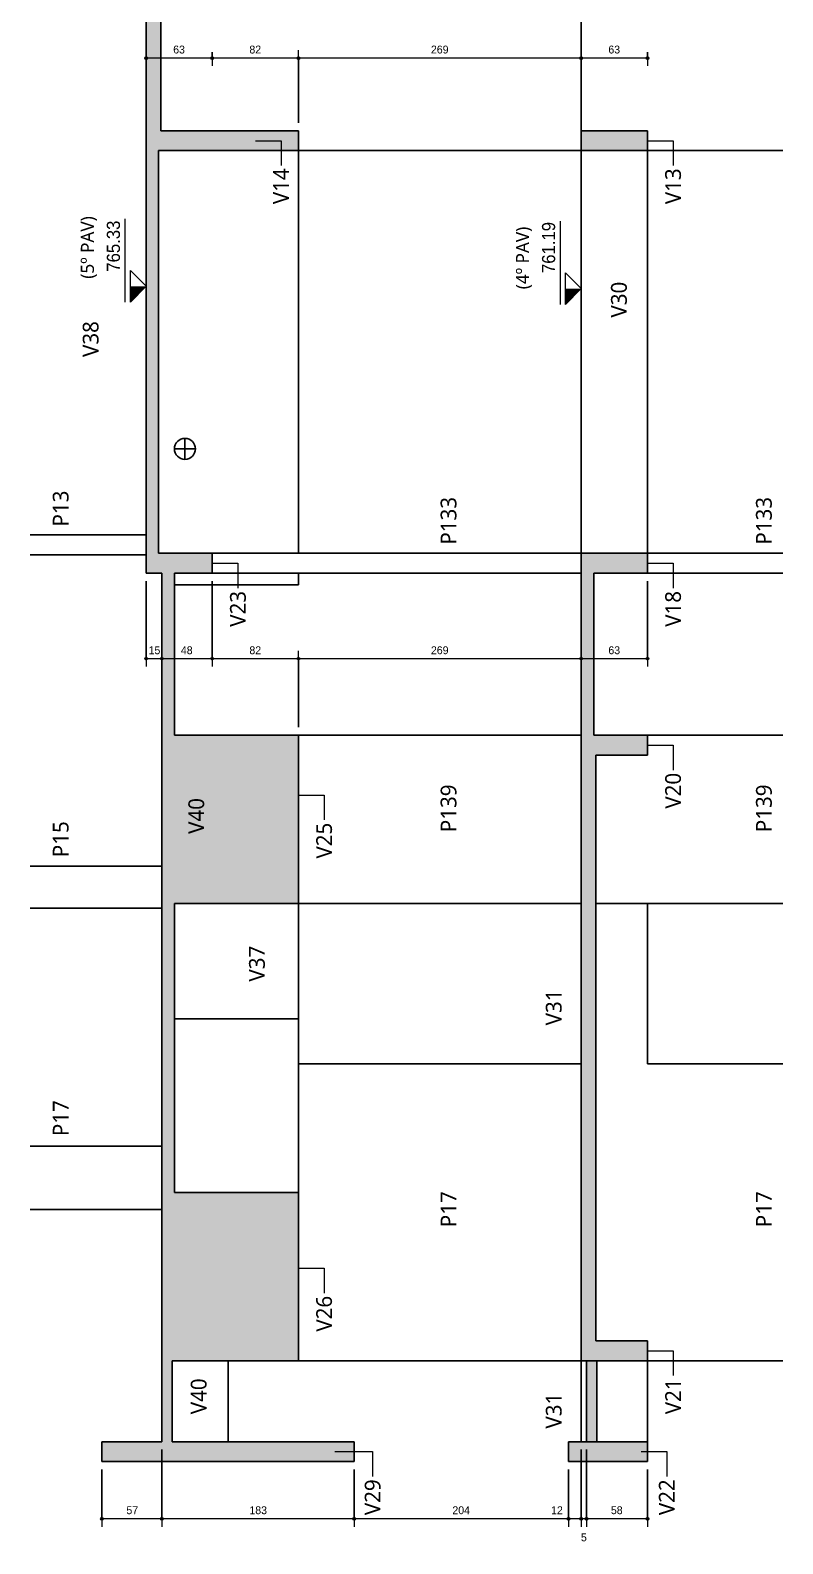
# Model space of a CAD drawing. Header units: centimetres. Extents: x -2136 to 34701, y -1430 to 84208.
# Drawn here: x 17331 to 18047, y 74839 to 76278 of the extents above; entities that cross this region are included whole.
import ezdxf

# ---------------------------------------------------------------- set-up
doc = ezdxf.new("R2010")
doc.units = ezdxf.units.CM
for name, color, linetype, lineweight in [('A-ANNO-DIMS', 7, 'Continuous', 9), ('A-ANNO-DIMS-50', 7, 'Continuous', 9), ('A-FLOR', 7, 'Continuous', 18), ('A-GENM', 7, 'Continuous', 18), ('G-ANNO-DIMS', 7, 'Continuous', 9), ('G-ANNO-TEXT', 7, 'Continuous', 9), ('S-BEAM', 7, 'Continuous', 18), ('S-BEAM-IDEN', 7, 'Continuous', 9), ('S-COLS', 7, 'Continuous', 18), ('S-COLS-IDEN', 7, 'Continuous', 9), ('S-FNDN', 7, 'Continuous', 25)]:
    doc.layers.add(name, color=color, linetype=linetype, lineweight=lineweight)
doc.styles.add('Fira Sans', font='FiraSans-Regular.ttf', dxfattribs={"width": 0.95, "height": 12.5})
doc.styles.add('Fira Sans_3', font='FiraSans-Regular.ttf', dxfattribs={"height": 7.5})
doc.styles.add('Gadugi', font='gadugi.ttf', dxfattribs={"height": 15})
doc.styles.add('Gadugi_4', font='gadugi.ttf', dxfattribs={"height": 12.5})
doc.dimstyles.new('PED_R80_1_5mm_ACIMA_As_DIR__R00', dxfattribs={"dimscale": 30.48, "dimtxt": 10.229846, "dimasz": 0.328084, "dimexe": 0.246063, "dimexo": 0.246063, "dimgap": 0.049213, "dimtad": 1, "dimdec": 1, "dimrnd": 0.5, "dimdsep": 46, "dimtxsty": 'Fira Sans_3', "dimblk1": 'DOTSMALL', "dimblk2": 'DOTSMALL', "dimsah": 1, "dimcen": 0.09, "dimdle": 0.492126, "dimazin": 0, "dimtfac": 1, "dimtdec": 4, "dimtix": 1, "dimtmove": 0, "dimatfit": 3, "dimfxl": 1, "dimtvp": 1, "dimtolj": 1, "dimtzin": 0, "dimarcsym": 2})
doc.dimstyles.new('PED_R80_1_5mm_ACIMA_As_DIR__R00_2', dxfattribs={"dimscale": 30.48, "dimtxt": 10.229846, "dimasz": 0.328084, "dimexe": 0.246063, "dimexo": 0.246063, "dimgap": 0.049213, "dimtad": 1, "dimdec": 1, "dimrnd": 0.5, "dimdsep": 46, "dimtxsty": 'Fira Sans_3', "dimblk1": 'DOTSMALL', "dimblk2": 'DOTSMALL', "dimsah": 1, "dimcen": 0.09, "dimdle": 0.492126, "dimazin": 0, "dimtfac": 1, "dimtdec": 4, "dimtix": 1, "dimtmove": 2, "dimatfit": 3, "dimfxl": 1, "dimtvp": 1, "dimtolj": 1, "dimtzin": 0, "dimarcsym": 2})

# ---------------------------------------------------------------- blocks, each defined once
blk = doc.blocks.new('PED_FURO_CIRCULAR_R04_2020 _INSTÂNCIA_ - FURO CIRC-3731079-CT001 K1 - CORTE A-A')
at = {"layer": 'A-GENM', "lineweight": 25}
for p, q in [((-94.7, 75870.3), (-94.7, 75890.3)), ((-84.7, 75880.3), (-104.7, 75880.3))]:
    blk.add_line(p, q, dxfattribs=at)
blk = doc.blocks.new('Elevações de ponto - SIMBOLO DE NÍVEL-CORTE-2219088-CT001 K1 - CORTE A-A')
at = {"layer": 'G-ANNO-DIMS'}
blk.add_hatch(color=256, dxfattribs=at).paths.add_polyline_path([(267.3, 76032.7), (282.3, 76032.7), (267.3, 76017.7)], flags=0)
for p, q in [((262.2, 76096.9), (262.2, 76017.7)), ((267.3, 76047.7), (282.3, 76032.7)), ((267.3, 76017.7), (267.3, 76047.7)), ((282.3, 76032.7), (267.3, 76017.7))]:
    blk.add_line(p, q, dxfattribs=at)
blk = doc.blocks.new('DIMBLOCK649-CT001 K1 - CORTE A-A')
at = {"layer": 'A-ANNO-DIMS-50'}
h = blk.add_hatch(color=256, dxfattribs=at)
edge = h.paths.add_edge_path(flags=0)
edge.add_arc((17860, 74862.6), 1.25, 0, 360)
h = blk.add_hatch(color=256, dxfattribs=at)
edge = h.paths.add_edge_path(flags=0)
edge.add_arc((17918, 74862.6), 1.25, 0, 360)
for p, q in [((17860, 74928.5), (17860, 74855.1)), ((17860, 74862.6), (17860, 74928.5)), ((17918, 74909.5), (17918, 74855.1)), ((17918, 74862.6), (17918, 74909.5)), ((17918, 74862.6), (17860, 74862.6))]:
    blk.add_line(p, q, dxfattribs=at)
for centre in [(17860, 74862.6), (17918, 74862.6)]:
    blk.add_circle(centre, 1.25, dxfattribs=at)
at = {"layer": 'A-ANNO-DIMS-50', "color": 0, "insert": (17883.2, 74874.5), "char_height": 7.5, "width": 13.85, "attachment_point": 1, "line_spacing_factor": 1.049215, "style": 'Fira Sans_3'}
blk.add_mtext('58', dxfattribs=at)
blk = doc.blocks.new('_DotSmall')
at = {"color": 0, "linetype": 'ByBlock', "const_width": 0.5}
blk.add_lwpolyline([(-0.0625, 0, 1), (0.0625, 0, 1)], format="xyb", close=True, dxfattribs=at)
blk = doc.blocks.new('DIMBLOCK650-CT001 K1 - CORTE A-A')
at = {"layer": 'A-ANNO-DIMS-50'}
h = blk.add_hatch(color=256, dxfattribs=at)
edge = h.paths.add_edge_path(flags=0)
edge.add_arc((17855, 74862.6), 1.25, 0, 360)
h = blk.add_hatch(color=256, dxfattribs=at)
edge = h.paths.add_edge_path(flags=0)
edge.add_arc((17860, 74862.6), 1.25, 0, 360)
for p, q in [((17855, 74928.5), (17855, 74855.1)), ((17855, 74862.6), (17855, 74928.5)), ((17860, 74928.5), (17860, 74855.1)), ((17860, 74862.6), (17860, 74928.5)), ((17860, 74862.6), (17855, 74862.6))]:
    blk.add_line(p, q, dxfattribs=at)
for centre in [(17855, 74862.6), (17860, 74862.6)]:
    blk.add_circle(centre, 1.25, dxfattribs=at)
at = {"layer": 'A-ANNO-DIMS-50', "color": 0, "insert": (17854.7, 74848.7), "char_height": 7.5, "width": 6.61, "attachment_point": 1, "line_spacing_factor": 1.049215, "style": 'Fira Sans_3'}
blk.add_mtext('5', dxfattribs=at)
blk = doc.blocks.new('DIMBLOCK651-CT001 K1 - CORTE A-A')
at = {"layer": 'A-ANNO-DIMS-50'}
h = blk.add_hatch(color=256, dxfattribs=at)
edge = h.paths.add_edge_path(flags=0)
edge.add_arc((17843, 74862.6), 1.25, 0, 360)
h = blk.add_hatch(color=256, dxfattribs=at)
edge = h.paths.add_edge_path(flags=0)
edge.add_arc((17855, 74862.6), 1.25, 0, 360)
for p, q in [((17855, 74928.5), (17855, 74855.1)), ((17855, 74862.6), (17855, 74928.5)), ((17843, 74909.5), (17843, 74855.1)), ((17843, 74862.6), (17843, 74909.5)), ((17855, 74862.6), (17843, 74862.6))]:
    blk.add_line(p, q, dxfattribs=at)
for centre in [(17843, 74862.6), (17855, 74862.6)]:
    blk.add_circle(centre, 1.25, dxfattribs=at)
at = {"layer": 'A-ANNO-DIMS-50', "color": 0, "insert": (17826.3, 74874.5), "char_height": 7.5, "width": 12.118, "attachment_point": 1, "line_spacing_factor": 1.049215, "style": 'Fira Sans_3'}
blk.add_mtext('12', dxfattribs=at)
blk = doc.blocks.new('DIMBLOCK652-CT001 K1 - CORTE A-A')
at = {"layer": 'A-ANNO-DIMS-50'}
h = blk.add_hatch(color=256, dxfattribs=at)
edge = h.paths.add_edge_path(flags=0)
edge.add_arc((17639, 74862.6), 1.25, 0, 360)
h = blk.add_hatch(color=256, dxfattribs=at)
edge = h.paths.add_edge_path(flags=0)
edge.add_arc((17843, 74862.6), 1.25, 0, 360)
for p, q in [((17639, 74909.5), (17639, 74855.1)), ((17639, 74862.6), (17639, 74909.5)), ((17843, 74909.5), (17843, 74855.1)), ((17843, 74862.6), (17843, 74909.5)), ((17843, 74862.6), (17639, 74862.6))]:
    blk.add_line(p, q, dxfattribs=at)
for centre in [(17639, 74862.6), (17843, 74862.6)]:
    blk.add_circle(centre, 1.25, dxfattribs=at)
at = {"layer": 'A-ANNO-DIMS-50', "color": 0, "insert": (17732.4, 74874.5), "char_height": 7.5, "width": 20.617, "attachment_point": 1, "line_spacing_factor": 1.049215, "style": 'Fira Sans_3'}
blk.add_mtext('204', dxfattribs=at)
blk = doc.blocks.new('DIMBLOCK653-CT001 K1 - CORTE A-A')
at = {"layer": 'A-ANNO-DIMS-50'}
h = blk.add_hatch(color=256, dxfattribs=at)
edge = h.paths.add_edge_path(flags=0)
edge.add_arc((17456, 74862.6), 1.25, 0, 360)
h = blk.add_hatch(color=256, dxfattribs=at)
edge = h.paths.add_edge_path(flags=0)
edge.add_arc((17639, 74862.6), 1.25, 0, 360)
for p, q in [((17456, 74928.5), (17456, 74855.1)), ((17456, 74862.6), (17456, 74928.5)), ((17639, 74909.5), (17639, 74855.1)), ((17639, 74862.6), (17639, 74909.5)), ((17639, 74862.6), (17456, 74862.6))]:
    blk.add_line(p, q, dxfattribs=at)
for centre in [(17456, 74862.6), (17639, 74862.6)]:
    blk.add_circle(centre, 1.25, dxfattribs=at)
at = {"layer": 'A-ANNO-DIMS-50', "color": 0, "insert": (17539.3, 74874.5), "char_height": 7.5, "width": 19.515, "attachment_point": 1, "line_spacing_factor": 1.049215, "style": 'Fira Sans_3'}
blk.add_mtext('183', dxfattribs=at)
blk = doc.blocks.new('DIMBLOCK654-CT001 K1 - CORTE A-A')
at = {"layer": 'A-ANNO-DIMS-50'}
h = blk.add_hatch(color=256, dxfattribs=at)
edge = h.paths.add_edge_path(flags=0)
edge.add_arc((17399, 74862.6), 1.25, 0, 360)
h = blk.add_hatch(color=256, dxfattribs=at)
edge = h.paths.add_edge_path(flags=0)
edge.add_arc((17456, 74862.6), 1.25, 0, 360)
for p, q in [((17456, 74928.5), (17456, 74855.1)), ((17456, 74862.6), (17456, 74928.5)), ((17399, 74909.5), (17399, 74855.1)), ((17399, 74862.6), (17399, 74909.5)), ((17456, 74862.6), (17399, 74862.6))]:
    blk.add_line(p, q, dxfattribs=at)
for centre in [(17399, 74862.6), (17456, 74862.6)]:
    blk.add_circle(centre, 1.25, dxfattribs=at)
at = {"layer": 'A-ANNO-DIMS-50', "color": 0, "insert": (17422.3, 74874.5), "char_height": 7.5, "width": 12.433, "attachment_point": 1, "line_spacing_factor": 1.049215, "style": 'Fira Sans_3'}
blk.add_mtext('57', dxfattribs=at)
blk = doc.blocks.new('DIMBLOCK655-CT001 K1 - CORTE A-A')
at = {"layer": 'A-ANNO-DIMS-50'}
h = blk.add_hatch(color=256, dxfattribs=at)
edge = h.paths.add_edge_path(flags=0)
edge.add_arc((17855, 76252), 1.25, 0, 360)
h = blk.add_hatch(color=256, dxfattribs=at)
edge = h.paths.add_edge_path(flags=0)
edge.add_arc((17918, 76252), 1.25, 0, 360)
for p, q in [((17855, 76257.7), (17855, 76244.5)), ((17855, 76252), (17855, 76257.7)), ((17918, 76257.7), (17918, 76244.5)), ((17918, 76252), (17918, 76257.7)), ((17918, 76252), (17855, 76252))]:
    blk.add_line(p, q, dxfattribs=at)
for centre in [(17855, 76252), (17918, 76252)]:
    blk.add_circle(centre, 1.25, dxfattribs=at)
at = {"layer": 'A-ANNO-DIMS-50', "color": 0, "insert": (17880.8, 76263.9), "char_height": 7.5, "width": 13.535, "attachment_point": 1, "line_spacing_factor": 1.049215, "style": 'Fira Sans_3'}
blk.add_mtext('63', dxfattribs=at)
blk = doc.blocks.new('DIMBLOCK656-CT001 K1 - CORTE A-A')
at = {"layer": 'A-ANNO-DIMS-50'}
h = blk.add_hatch(color=256, dxfattribs=at)
edge = h.paths.add_edge_path(flags=0)
edge.add_arc((17586, 76252), 1.25, 0, 360)
h = blk.add_hatch(color=256, dxfattribs=at)
edge = h.paths.add_edge_path(flags=0)
edge.add_arc((17855, 76252), 1.25, 0, 360)
for p, q in [((17586, 76190.5), (17586, 76259.5)), ((17855, 76257.7), (17855, 76244.5)), ((17855, 76252), (17855, 76257.7)), ((17855, 76252), (17586, 76252)), ((17586, 76252), (17586, 76190.5))]:
    blk.add_line(p, q, dxfattribs=at)
for centre in [(17586, 76252), (17855, 76252)]:
    blk.add_circle(centre, 1.25, dxfattribs=at)
at = {"layer": 'A-ANNO-DIMS-50', "color": 0, "insert": (17712, 76263.9), "char_height": 7.5, "width": 20.302, "attachment_point": 1, "line_spacing_factor": 1.049215, "style": 'Fira Sans_3'}
blk.add_mtext('269', dxfattribs=at)
blk = doc.blocks.new('DIMBLOCK657-CT001 K1 - CORTE A-A')
at = {"layer": 'A-ANNO-DIMS-50'}
h = blk.add_hatch(color=256, dxfattribs=at)
edge = h.paths.add_edge_path(flags=0)
edge.add_arc((17504, 76252), 1.25, 0, 360)
h = blk.add_hatch(color=256, dxfattribs=at)
edge = h.paths.add_edge_path(flags=0)
edge.add_arc((17586, 76252), 1.25, 0, 360)
for p, q in [((17504, 76257.7), (17504, 76244.5)), ((17504, 76252), (17504, 76257.7)), ((17586, 76190.5), (17586, 76259.5)), ((17586, 76252), (17504, 76252)), ((17586, 76252), (17586, 76190.5))]:
    blk.add_line(p, q, dxfattribs=at)
for centre in [(17504, 76252), (17586, 76252)]:
    blk.add_circle(centre, 1.25, dxfattribs=at)
at = {"layer": 'A-ANNO-DIMS-50', "color": 0, "insert": (17539.3, 76263.9), "char_height": 7.5, "width": 13.692, "attachment_point": 1, "line_spacing_factor": 1.049215, "style": 'Fira Sans_3'}
blk.add_mtext('82', dxfattribs=at)
blk = doc.blocks.new('DIMBLOCK658-CT001 K1 - CORTE A-A')
at = {"layer": 'A-ANNO-DIMS-50'}
h = blk.add_hatch(color=256, dxfattribs=at)
edge = h.paths.add_edge_path(flags=0)
edge.add_arc((17441, 76252), 1.25, 0, 360)
h = blk.add_hatch(color=256, dxfattribs=at)
edge = h.paths.add_edge_path(flags=0)
edge.add_arc((17504, 76252), 1.25, 0, 360)
for p, q in [((17441, 76257.7), (17441, 76244.5)), ((17441, 76252), (17441, 76257.7)), ((17504, 76257.7), (17504, 76244.5)), ((17504, 76252), (17504, 76257.7)), ((17504, 76252), (17441, 76252))]:
    blk.add_line(p, q, dxfattribs=at)
for centre in [(17441, 76252), (17504, 76252)]:
    blk.add_circle(centre, 1.25, dxfattribs=at)
at = {"layer": 'A-ANNO-DIMS-50', "color": 0, "insert": (17466.8, 76263.9), "char_height": 7.5, "width": 13.535, "attachment_point": 1, "line_spacing_factor": 1.049215, "style": 'Fira Sans_3'}
blk.add_mtext('63', dxfattribs=at)
blk = doc.blocks.new('DIMBLOCK659-CT001 K1 - CORTE A-A')
at = {"layer": 'A-ANNO-DIMS-50'}
h = blk.add_hatch(color=256, dxfattribs=at)
edge = h.paths.add_edge_path(flags=0)
edge.add_arc((17855, 75680.7), 1.25, 0, 360)
h = blk.add_hatch(color=256, dxfattribs=at)
edge = h.paths.add_edge_path(flags=0)
edge.add_arc((17918, 75680.7), 1.25, 0, 360)
for p, q in [((17918, 75754.5), (17918, 75673.2)), ((17918, 75680.7), (17918, 75754.5)), ((17855, 75686.4), (17855, 75673.2)), ((17855, 75680.7), (17855, 75686.4)), ((17918, 75680.7), (17855, 75680.7))]:
    blk.add_line(p, q, dxfattribs=at)
for centre in [(17855, 75680.7), (17918, 75680.7)]:
    blk.add_circle(centre, 1.25, dxfattribs=at)
at = {"layer": 'A-ANNO-DIMS-50', "color": 0, "insert": (17880.8, 75692.5), "char_height": 7.5, "width": 13.535, "attachment_point": 1, "line_spacing_factor": 1.049215, "style": 'Fira Sans_3'}
blk.add_mtext('63', dxfattribs=at)
blk = doc.blocks.new('DIMBLOCK660-CT001 K1 - CORTE A-A')
at = {"layer": 'A-ANNO-DIMS-50'}
h = blk.add_hatch(color=256, dxfattribs=at)
edge = h.paths.add_edge_path(flags=0)
edge.add_arc((17586, 75680.7), 1.25, 0, 360)
h = blk.add_hatch(color=256, dxfattribs=at)
edge = h.paths.add_edge_path(flags=0)
edge.add_arc((17855, 75680.7), 1.25, 0, 360)
for p, q in [((17586, 75615.5), (17586, 75688.2)), ((17855, 75680.7), (17586, 75680.7)), ((17586, 75680.7), (17586, 75615.5)), ((17855, 75686.4), (17855, 75673.2)), ((17855, 75680.7), (17855, 75686.4))]:
    blk.add_line(p, q, dxfattribs=at)
for centre in [(17586, 75680.7), (17855, 75680.7)]:
    blk.add_circle(centre, 1.25, dxfattribs=at)
at = {"layer": 'A-ANNO-DIMS-50', "color": 0, "insert": (17712, 75692.5), "char_height": 7.5, "width": 20.302, "attachment_point": 1, "line_spacing_factor": 1.049215, "style": 'Fira Sans_3'}
blk.add_mtext('269', dxfattribs=at)
blk = doc.blocks.new('DIMBLOCK661-CT001 K1 - CORTE A-A')
at = {"layer": 'A-ANNO-DIMS-50'}
h = blk.add_hatch(color=256, dxfattribs=at)
edge = h.paths.add_edge_path(flags=0)
edge.add_arc((17504, 75680.7), 1.25, 0, 360)
h = blk.add_hatch(color=256, dxfattribs=at)
edge = h.paths.add_edge_path(flags=0)
edge.add_arc((17586, 75680.7), 1.25, 0, 360)
for p, q in [((17504, 75754.5), (17504, 75673.2)), ((17504, 75680.7), (17504, 75754.5)), ((17586, 75680.7), (17504, 75680.7)), ((17586, 75615.5), (17586, 75688.2)), ((17586, 75680.7), (17586, 75615.5))]:
    blk.add_line(p, q, dxfattribs=at)
for centre in [(17504, 75680.7), (17586, 75680.7)]:
    blk.add_circle(centre, 1.25, dxfattribs=at)
at = {"layer": 'A-ANNO-DIMS-50', "color": 0, "insert": (17539.3, 75692.5), "char_height": 7.5, "width": 13.692, "attachment_point": 1, "line_spacing_factor": 1.049215, "style": 'Fira Sans_3'}
blk.add_mtext('82', dxfattribs=at)
blk = doc.blocks.new('DIMBLOCK662-CT001 K1 - CORTE A-A')
at = {"layer": 'A-ANNO-DIMS-50'}
h = blk.add_hatch(color=256, dxfattribs=at)
edge = h.paths.add_edge_path(flags=0)
edge.add_arc((17456, 75680.7), 1.25, 0, 360)
h = blk.add_hatch(color=256, dxfattribs=at)
edge = h.paths.add_edge_path(flags=0)
edge.add_arc((17504, 75680.7), 1.25, 0, 360)
for p, q in [((17504, 75754.5), (17504, 75673.2)), ((17504, 75680.7), (17504, 75754.5)), ((17456, 75686.4), (17456, 75673.2)), ((17456, 75680.7), (17456, 75686.4)), ((17504, 75680.7), (17456, 75680.7))]:
    blk.add_line(p, q, dxfattribs=at)
for centre in [(17456, 75680.7), (17504, 75680.7)]:
    blk.add_circle(centre, 1.25, dxfattribs=at)
at = {"layer": 'A-ANNO-DIMS-50', "color": 0, "insert": (17474.1, 75692.5), "char_height": 7.5, "width": 14.164, "attachment_point": 1, "line_spacing_factor": 1.049215, "style": 'Fira Sans_3'}
blk.add_mtext('48', dxfattribs=at)
blk = doc.blocks.new('DIMBLOCK663-CT001 K1 - CORTE A-A')
at = {"layer": 'A-ANNO-DIMS-50'}
h = blk.add_hatch(color=256, dxfattribs=at)
edge = h.paths.add_edge_path(flags=0)
edge.add_arc((17441, 75680.7), 1.25, 0, 360)
h = blk.add_hatch(color=256, dxfattribs=at)
edge = h.paths.add_edge_path(flags=0)
edge.add_arc((17456, 75680.7), 1.25, 0, 360)
for p, q in [((17441, 75754.5), (17441, 75673.2)), ((17441, 75680.7), (17441, 75754.5)), ((17456, 75680.7), (17441, 75680.7)), ((17456, 75686.4), (17456, 75673.2)), ((17456, 75680.7), (17456, 75686.4))]:
    blk.add_line(p, q, dxfattribs=at)
for centre in [(17441, 75680.7), (17456, 75680.7)]:
    blk.add_circle(centre, 1.25, dxfattribs=at)
at = {"layer": 'A-ANNO-DIMS-50', "color": 0, "insert": (17443.4, 75692.5), "char_height": 7.5, "width": 12.276, "attachment_point": 1, "line_spacing_factor": 1.049215, "style": 'Fira Sans_3'}
blk.add_mtext('15', dxfattribs=at)

msp = doc.modelspace()

# ---------------------------------------------------------------- hatches: boundary and pattern name
at = {"layer": 'A-FLOR', "true_color": 0xa6a6a6}
h = msp.add_hatch(color=253, dxfattribs=at)
h.paths.add_polyline_path([(17866.97, 75607.96), (17866.97, 75761.96), (17854.97, 75761.96), (17854.97, 75607.96)], flags=0)
h.paths.add_polyline_path([(17854.97, 76842.96), (17866.97, 76842.96), (17866.97, 76996.96), (17854.97, 76996.96), (17854.97, 76872.68)], flags=0)
for points in [[(17454.97, 76182.96), (17454.97, 76540.46), (17440.97, 76540.46), (17440.97, 76182.96)], [(17452.97, 75780.96), (17452.97, 76163.96), (17440.97, 76163.96), (17440.97, 75780.96)], [(17455.97, 75607.96), (17467.97, 75607.96), (17467.97, 75761.96), (17455.97, 75761.96), (17455.97, 75697.78)], [(17854.97, 75031.96), (17868.97, 75031.96), (17868.97, 75588.96), (17854.97, 75588.96), (17854.97, 75110.34)], [(17455.97, 75172.96), (17467.97, 75172.96), (17467.97, 75447.96), (17455.97, 75447.96), (17455.97, 75208.24)], [(17455.97, 74935.96), (17465.97, 74935.96), (17465.97, 75012.96), (17455.97, 75012.96), (17455.97, 74937.05)], [(17868.97, 74935.96), (17869.97, 74935.96), (17869.97, 75012.96), (17859.97, 75012.96), (17859.97, 74935.96)]]:
    msp.add_hatch(color=253, dxfattribs=at).paths.add_polyline_path(points, flags=0)
at = {"layer": 'S-BEAM', "true_color": 0xa6a6a6}
for points in [[(17454.97, 76163.96), (17585.97, 76163.96), (17585.97, 76182.96), (17440.97, 76182.96), (17440.97, 76163.96), (17452.97, 76163.96)], [(17863.79, 76163.96), (17917.97, 76163.96), (17917.97, 76182.96), (17854.97, 76182.96), (17854.97, 76163.96)], [(17447.66, 75761.96), (17503.97, 75761.96), (17503.97, 75780.96), (17440.97, 75780.96), (17440.97, 75761.96), (17447.13, 75761.96)], [(17917.97, 75761.96), (17917.97, 75780.96), (17854.97, 75780.96), (17854.97, 75761.96), (17866.97, 75761.96)], [(17467.97, 75447.96), (17585.97, 75447.96), (17585.97, 75607.96), (17455.97, 75607.96), (17455.97, 75447.96)], [(17917.97, 75588.96), (17917.97, 75607.96), (17854.97, 75607.96), (17854.97, 75588.96), (17912.15, 75588.96)], [(17455.97, 75012.96), (17585.97, 75012.96), (17585.97, 75172.96), (17455.97, 75172.96), (17455.97, 75027.48)], [(17917.97, 75012.96), (17917.97, 75031.96), (17854.97, 75031.96), (17854.97, 75012.96), (17869.97, 75012.96)], [(17630.15, 74916.96), (17638.97, 74916.96), (17638.97, 74935.96), (17398.97, 74935.96), (17398.97, 74916.96), (17585.97, 74916.96)], [(17842.97, 74916.96), (17917.97, 74916.96), (17917.97, 74935.96), (17842.97, 74935.96)]]:
    msp.add_hatch(color=253, dxfattribs=at).paths.add_polyline_path(points, flags=0)

# ---------------------------------------------------------------- linework, layer by layer
at = {"layer": 'A-FLOR', "lineweight": 25}
for p, q in [((17440.97, 76540.46), (17440.97, 76182.96)), ((17454.97, 76182.96), (17454.97, 76540.46)), ((17440.97, 76163.96), (17440.97, 75780.96)), ((17452.97, 75780.96), (17452.97, 76163.96)), ((17455.97, 75761.96), (17455.97, 75607.96)), ((17467.97, 75607.96), (17467.97, 75761.96)), ((17854.97, 75761.96), (17854.97, 75607.96)), ((17866.97, 75607.96), (17866.97, 75761.96)), ((17854.97, 75588.96), (17854.97, 75031.96)), ((17868.97, 75031.96), (17868.97, 75588.96)), ((17455.97, 75447.96), (17455.97, 75172.96)), ((17467.97, 75172.96), (17467.97, 75447.96)), ((17455.97, 75012.96), (17455.97, 74935.96)), ((17465.97, 74935.96), (17465.97, 75012.96)), ((17859.97, 75012.96), (17859.97, 74935.96)), ((17869.97, 75012.96), (17859.97, 75012.96)), ((17869.97, 74935.96), (17869.97, 75012.96)), ((17859.97, 74935.96), (17869.97, 74935.96))]:
    msp.add_line(p, q, dxfattribs=at)
at = {"layer": 'S-BEAM', "lineweight": 25}
for p, q in [((17440.97, 76182.96), (17440.97, 76163.96)), ((17585.97, 76182.96), (17454.97, 76182.96)), ((17585.97, 76163.96), (17585.97, 76182.96)), ((17854.97, 76182.96), (17854.97, 76163.96)), ((17917.97, 76182.96), (17854.97, 76182.96)), ((17917.97, 76163.96), (17917.97, 76182.96)), ((17452.97, 76163.96), (17585.97, 76163.96)), ((17585.97, 75780.96), (17585.97, 76163.96)), ((17854.97, 75780.96), (17854.97, 76163.96)), ((17854.97, 76163.96), (17917.97, 76163.96)), ((17917.97, 75780.96), (17917.97, 76163.96)), ((17440.97, 75780.96), (17440.97, 75761.96)), ((17503.97, 75780.96), (17452.97, 75780.96)), ((17503.97, 75761.96), (17503.97, 75780.96)), ((17854.97, 75780.96), (17854.97, 75761.96)), ((17917.97, 75780.96), (17854.97, 75780.96)), ((17917.97, 75761.96), (17917.97, 75780.96)), ((17440.97, 75761.96), (17455.97, 75761.96)), ((17467.97, 75761.96), (17503.97, 75761.96)), ((17585.97, 75761.96), (17585.97, 75750.96)), ((17866.97, 75761.96), (17917.97, 75761.96)), ((17585.97, 75750.96), (17467.97, 75750.96)), ((17455.97, 75607.96), (17455.97, 75447.96)), ((17585.97, 75607.96), (17467.97, 75607.96)), ((17585.97, 75447.96), (17585.97, 75607.96)), ((17854.97, 75607.96), (17854.97, 75588.96)), ((17917.97, 75607.96), (17866.97, 75607.96)), ((17917.97, 75588.96), (17917.97, 75607.96)), ((17868.97, 75588.96), (17917.97, 75588.96)), ((17467.97, 75447.96), (17585.97, 75447.96)), ((17585.97, 75338.21), (17585.97, 75447.96)), ((17917.97, 75295.46), (17917.97, 75447.96)), ((17467.97, 75338.21), (17585.97, 75338.21)), ((17455.97, 75172.96), (17455.97, 75012.96)), ((17585.97, 75172.96), (17467.97, 75172.96)), ((17585.97, 75012.96), (17585.97, 75172.96)), ((17854.97, 75031.96), (17854.97, 75012.96)), ((17917.97, 75031.96), (17868.97, 75031.96)), ((17917.97, 75012.96), (17917.97, 75031.96)), ((17465.97, 75012.96), (17585.97, 75012.96)), ((17518.97, 74935.96), (17518.97, 75012.96)), ((17854.97, 75012.96), (17859.97, 75012.96)), ((17854.97, 74935.96), (17854.97, 75012.96)), ((17859.97, 75012.96), (17869.97, 75012.96)), ((17869.97, 75012.96), (17917.97, 75012.96)), ((17917.97, 75012.96), (17917.97, 74935.96)), ((17398.97, 74935.96), (17398.97, 74916.96)), ((17455.97, 74935.96), (17398.97, 74935.96)), ((17638.97, 74935.96), (17465.97, 74935.96)), ((17638.97, 74916.96), (17638.97, 74935.96)), ((17842.97, 74935.96), (17842.97, 74916.96)), ((17859.97, 74935.96), (17842.97, 74935.96)), ((17869.97, 74935.96), (17859.97, 74935.96)), ((17917.97, 74935.96), (17869.97, 74935.96)), ((17917.97, 74916.96), (17917.97, 74935.96)), ((17398.97, 74916.96), (17638.97, 74916.96)), ((17842.97, 74916.96), (17917.97, 74916.96))]:
    msp.add_line(p, q, dxfattribs=at)
for start, end in [(0, 180), (180, 0)]:
    msp.add_arc((17477.97, 75880.31), 10, start, end, dxfattribs=at)
at = {"layer": 'S-BEAM-IDEN'}
for p, q in [((17544.97, 76173.46), (17569.39, 76173.46)), ((17569.39, 76173.46), (17569.39, 76149.76)), ((17917.97, 76173.46), (17942.39, 76173.46)), ((17942.39, 76173.46), (17942.39, 76149.76)), ((17503.97, 75771.46), (17528.39, 75771.46)), ((17528.39, 75771.46), (17528.39, 75747.76)), ((17917.97, 75771.46), (17942.39, 75771.46)), ((17942.39, 75771.46), (17942.39, 75747.76)), ((17917.97, 75598.46), (17942.39, 75598.46)), ((17942.39, 75598.46), (17942.39, 75574.76)), ((17585.97, 75551), (17610.39, 75551)), ((17610.39, 75551), (17610.39, 75527.3)), ((17585.97, 75101), (17610.39, 75101)), ((17610.39, 75101), (17610.39, 75077.3)), ((17917.97, 75022.46), (17942.39, 75022.46)), ((17942.39, 75022.46), (17942.39, 74998.76)), ((17620.69, 74926.46), (17656.53, 74926.46)), ((17656.53, 74926.46), (17656.53, 74902.76)), ((17911.97, 74926.46), (17936.39, 74926.46)), ((17936.39, 74926.46), (17936.39, 74902.76))]:
    msp.add_line(p, q, dxfattribs=at)
at = {"layer": 'S-COLS', "lineweight": 25}
for p, q in [((17854.97, 76292.96), (17854.97, 76182.96)), ((17854.97, 76292.96), (17854.97, 76182.96)), ((17585.97, 76163.96), (17854.97, 76163.96)), ((17917.97, 76163.96), (18046.67, 76163.96)), ((17440.97, 75798.46), (17330.82, 75798.46)), ((17854.97, 75780.96), (17503.97, 75780.96)), ((18046.67, 75780.96), (17917.97, 75780.96)), ((17330.82, 75779.46), (17440.97, 75779.46)), ((17503.97, 75761.96), (17854.97, 75761.96)), ((17917.97, 75761.96), (18046.67, 75761.96)), ((17854.97, 75607.96), (17585.97, 75607.96)), ((18046.67, 75607.96), (17917.97, 75607.96)), ((17455.97, 75483.46), (17330.82, 75483.46)), ((17330.82, 75443.46), (17455.97, 75443.46)), ((17585.97, 75447.96), (17854.97, 75447.96)), ((17868.97, 75447.96), (18046.67, 75447.96)), ((17854.97, 75295.46), (17585.97, 75295.46)), ((18046.67, 75295.46), (17917.97, 75295.46)), ((17455.97, 75216.96), (17330.82, 75216.96)), ((17330.82, 75156.96), (17455.97, 75156.96)), ((17585.97, 75012.96), (17854.97, 75012.96)), ((17917.97, 75012.96), (18046.67, 75012.96))]:
    msp.add_line(p, q, dxfattribs=at)
at = {"layer": 'S-FNDN'}
for q in [(17467.97, 75338.21), (17585.97, 75172.96)]:
    msp.add_line((17585.97, 75338.21), q, dxfattribs=at)

# ---------------------------------------------------------------- block references
at = {"layer": 'A-GENM', "lineweight": 25}
msp.add_blockref('PED_FURO_CIRCULAR_R04_2020 _INSTÂNCIA_ - FURO CIRC-3731079-CT001 K1 - CORTE A-A', (17572.72, 0), dxfattribs=at)
at = {"layer": 'G-ANNO-DIMS'}
for p in [(17158.72, 2.22), (17572.72, 0)]:
    msp.add_blockref('Elevações de ponto - SIMBOLO DE NÍVEL-CORTE-2219088-CT001 K1 - CORTE A-A', p, dxfattribs=at)

# ---------------------------------------------------------------- texts
at = {"layer": 'G-ANNO-DIMS', "char_height": 12.5, "attachment_point": 1, "rotation": 90, "line_spacing_factor": 1.049215, "style": 'Fira Sans'}
for s, insert, width in [('765.33', (17403.66, 76048.84), 56.6705), ('761.19', (17817.66, 76047.55), 54.42)]:
    msp.add_mtext(s, dxfattribs=dict(at, insert=insert, width=width))
at = {"layer": 'G-ANNO-TEXT', "char_height": 12.5, "width": 78.5654, "attachment_point": 1, "rotation": 90, "style": 'Gadugi_4'}
for s, insert in [('(5º PAV)', (17378.9, 76042.15)), ('(4º PAV)', (17792.9, 76032.15))]:
    msp.add_mtext(s, dxfattribs=dict(at, insert=insert))
at = {"layer": 'S-BEAM-IDEN', "char_height": 15, "width": 44.0928, "attachment_point": 1, "rotation": 90, "style": 'Gadugi'}
for s, insert in [('V14', (17561.84, 76113.06)), ('V13', (17934.84, 76113.06)), ('V30', (17883.3, 76005.21)), ('V38', (17380.75, 75967.72)), ('V23', (17520.84, 75711.06)), ('V18', (17934.84, 75711.06)), ('V20', (17934.84, 75538.06)), ('V40', (17481.22, 75514.09)), ('V25', (17602.84, 75490.6)), ('V37', (17538.93, 75373.59)), ('V31', (17821.3, 75331.97)), ('V26', (17602.84, 75040.6)), ('V40', (17483.53, 74962.06)), ('V21', (17934.84, 74962.06)), ('V31', (17821.3, 74948.39)), ('V29', (17648.98, 74866.06)), ('V22', (17928.84, 74866.06))]:
    msp.add_mtext(s, dxfattribs=dict(at, insert=insert))
at = {"layer": 'S-COLS-IDEN', "char_height": 15, "attachment_point": 1, "rotation": 90, "style": 'Gadugi'}
for s, insert, width in [('P13', (17352.21, 75806.45), 42.4894), ('P133', (17721.21, 75789.2), 56.519), ('P133', (18021.21, 75789.2), 56.519), ('P139', (17721.21, 75515.7), 56.519), ('P139', (18021.21, 75515.7), 56.519), ('P15', (17352.21, 75491.9), 42.4894), ('P17', (17352.21, 75226.58), 42.4894), ('P17', (17721.21, 75139.95), 42.4894), ('P17', (18021.21, 75139.95), 42.4894)]:
    msp.add_mtext(s, dxfattribs=dict(at, insert=insert, width=width))

# ---------------------------------------------------------------- dimensions: what is measured, and where the dimension line sits
at = {"layer": 'A-ANNO-DIMS'}
for base, p1, p2, override, picture, middle in [((17440.97, 76252), (17503.97, 76250.23), (17440.97, 76250.23), {"dimpost": '<>', "dimfxl": 63}, 'DIMBLOCK658-CT001 K1 - CORTE A-A', (17472.47, 76257.32)), ((17503.97, 76252), (17585.97, 76182.96), (17503.97, 76250.23), {"dimpost": '<>', "dimfxl": 106.067034}, 'DIMBLOCK657-CT001 K1 - CORTE A-A', (17544.97, 76257.32)), ((17585.97, 76252), (17854.97, 76250.23), (17585.97, 76182.96), {"dimpost": '<>', "dimfxl": 277.287381}, 'DIMBLOCK656-CT001 K1 - CORTE A-A', (17720.47, 76257.37)), ((17854.97, 76252), (17917.97, 76250.23), (17854.97, 76250.23), {"dimpost": '<>', "dimfxl": 63}, 'DIMBLOCK655-CT001 K1 - CORTE A-A', (17886.47, 76257.32)), ((17440.97, 75680.65), (17455.97, 75678.89), (17440.97, 75761.96), {"dimpost": '<>', "dimfxl": 84.413834}, 'DIMBLOCK663-CT001 K1 - CORTE A-A', (17448.47, 75685.97)), ((17455.97, 75680.65), (17503.97, 75761.96), (17455.97, 75678.89), {"dimpost": '<>', "dimfxl": 95.941104}, 'DIMBLOCK662-CT001 K1 - CORTE A-A', (17479.97, 75685.97)), ((17503.97, 75680.65), (17585.97, 75607.96), (17503.97, 75761.96), {"dimpost": '<>', "dimfxl": 174.470628}, 'DIMBLOCK661-CT001 K1 - CORTE A-A', (17544.97, 75685.97)), ((17854.97, 75680.65), (17917.97, 75761.96), (17854.97, 75678.89), {"dimpost": '<>', "dimfxl": 104.257831}, 'DIMBLOCK659-CT001 K1 - CORTE A-A', (17886.47, 75685.97)), ((17585.97, 75680.65), (17854.97, 75678.89), (17585.97, 75607.96), {"dimpost": '<>', "dimfxl": 278.196119}, 'DIMBLOCK660-CT001 K1 - CORTE A-A', (17720.47, 75686.02)), ((17398.97, 74862.6), (17455.97, 74935.96), (17398.97, 74916.96), {"dimpost": '<>', "dimfxl": 60.083276}, 'DIMBLOCK654-CT001 K1 - CORTE A-A', (17427.47, 74867.92)), ((17455.97, 74862.6), (17638.97, 74916.96), (17455.97, 74935.96), {"dimpost": '<>', "dimfxl": 183.983695}, 'DIMBLOCK653-CT001 K1 - CORTE A-A', (17547.47, 74867.92)), ((17859.97, 74862.6), (17917.97, 74916.96), (17859.97, 74935.96), {"dimpost": '<>', "dimfxl": 61.032778}, 'DIMBLOCK649-CT001 K1 - CORTE A-A', (17888.97, 74867.92)), ((17638.97, 74862.6), (17842.97, 74916.96), (17638.97, 74916.96), {"dimpost": '<>', "dimfxl": 204.002}, 'DIMBLOCK652-CT001 K1 - CORTE A-A', (17740.97, 74867.92))]:
    dim = msp.add_linear_dim(base=base, p1=p1, p2=p2, dimstyle='PED_R80_1_5mm_ACIMA_As_DIR__R00', override=override, dxfattribs=at)
    dim.commit()
    dim.dimension.update_dxf_attribs({"geometry": picture, "text_midpoint": middle})
for base, p1, p2, override, picture, middle in [((17842.97, 74862.6), (17854.97, 74935.96), (17842.97, 74916.96), {"dimpost": '<>', "dimfxl": 22.472205}, 'DIMBLOCK651-CT001 K1 - CORTE A-A', (17832.35, 74869.49)), ((17854.97, 74862.6), (17859.97, 74935.96), (17854.97, 74935.96), {"dimpost": '<>', "dimfxl": 5}, 'DIMBLOCK650-CT001 K1 - CORTE A-A', (17858.02, 74843.73))]:
    dim = msp.add_linear_dim(base=base, p1=p1, p2=p2, dimstyle='PED_R80_1_5mm_ACIMA_As_DIR__R00_2', override=override, dxfattribs=at)
    dim.commit()
    dim.dimension.update_dxf_attribs({"geometry": picture, "text_midpoint": middle, "dimtype": 160, "text_rotation": 360})

doc.saveas('drawing.dxf')
